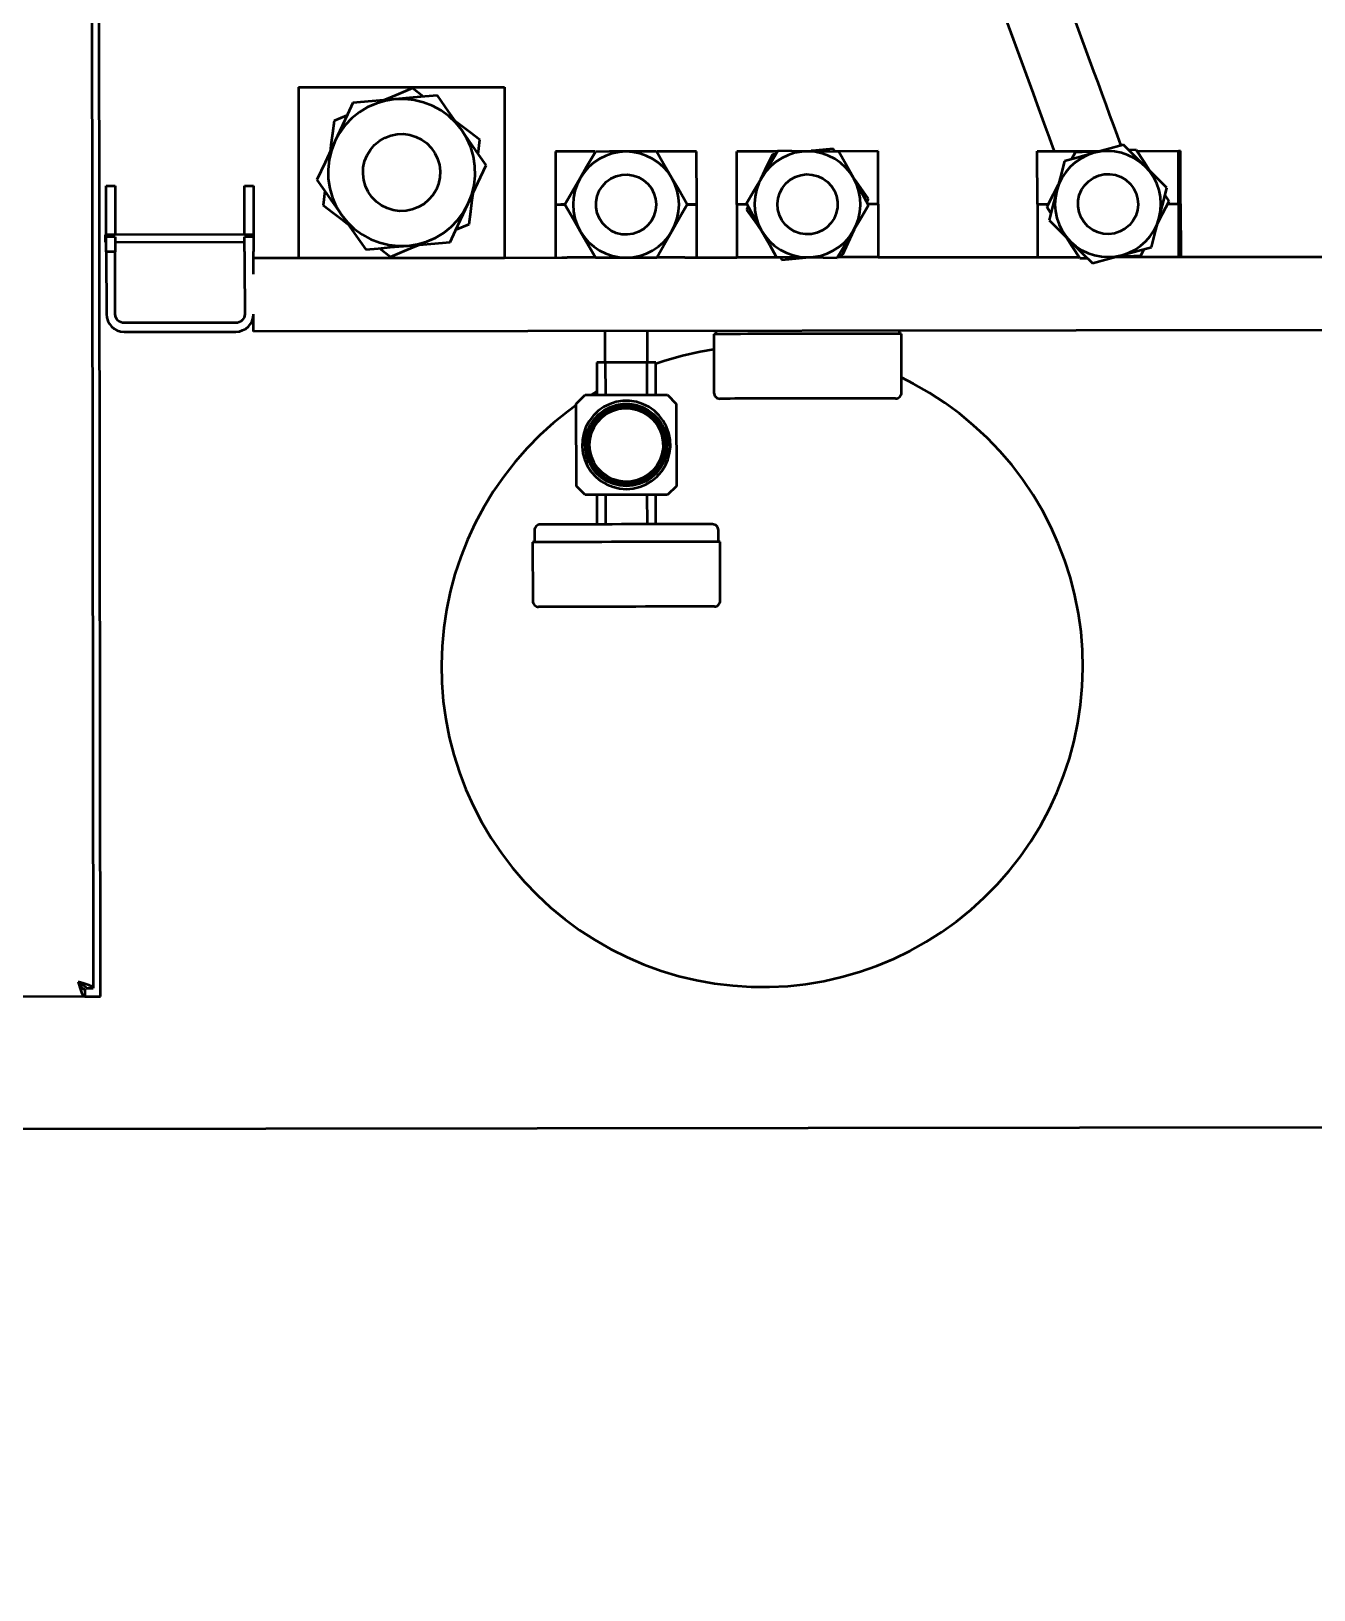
# Model space of a CAD drawing. Header units: feet. Extents: x -99009 to 3252343, y -11094690 to 9035152.
# Drawn here: x 2429753 to 2430189, y -1922307 to -1921777 of the extents above; entities that cross this region are included whole.
import ezdxf

# ---------------------------------------------------------------- set-up
doc = ezdxf.new("R2010")
doc.units = ezdxf.units.FT
doc.layers.add('1', color=1, linetype='Continuous')

# ---------------------------------------------------------------- blocks, each defined once
blk = doc.blocks.new('GG')
at = {"color": 7, "linetype": 'Continuous', "lineweight": 50}
for p, q in [((552.397, 381.917), (552.397, 349.297)), ((565.95, 378.933), (565.95, 267.433)), ((551.147, 365.017), (551.147, 368.29)), ((550.246, 365.052), (549.346, 365.052)), ((549.346, 365.017), (549.346, 365.052)), ((549.346, 364.31), (549.346, 365.017)), ((550.246, 365.017), (549.346, 365.017)), ((550.202, 364.856), (550.096, 364.788)), ((550.246, 365.017), (550.246, 365.052)), ((550.246, 364.832), (550.246, 365.017)), ((550.247, 365.052), (551.147, 365.052)), ((550.247, 365.017), (550.247, 365.052)), ((550.247, 365.017), (551.147, 365.017)), ((550.247, 364.832), (550.247, 365.017)), ((551.147, 363.942), (551.147, 365.017)), ((551.123, 364.376), (551.012, 364.434)), ((549.325, 364.297), (549.331, 364.171)), ((547.992, 363.582), (543.951, 362.111)), ((549.346, 362.617), (549.346, 363.7)), ((549.371, 363.259), (549.483, 363.201)), ((551.147, 362.617), (551.147, 363.324)), ((551.169, 363.338), (551.164, 363.464)), ((550.246, 362.617), (550.246, 362.804)), ((550.247, 362.617), (550.247, 362.803)), ((550.293, 362.779), (550.399, 362.847)), ((544.327, 361.077), (548.368, 362.548)), ((550.246, 362.617), (549.346, 362.617)), ((550.247, 362.617), (551.147, 362.617)), ((551.147, 359.912), (551.147, 362.617)), ((552.449, 360.275), (552.397, 360.275)), ((553.449, 360.306), (552.449, 360.306)), ((549.346, 359.912), (549.346, 359.18)), ((550.246, 359.912), (549.346, 359.912)), ((550.246, 359.912), (550.246, 359.742)), ((550.247, 359.912), (550.247, 359.742)), ((550.247, 359.912), (551.147, 359.912)), ((551.147, 359.912), (551.147, 359.221)), ((550.21, 359.722), (550.155, 359.747)), ((551.103, 359.249), (551.097, 359.309)), ((549.354, 359.186), (549.304, 359.151)), ((551.139, 358.239), (551.188, 358.274)), ((551.147, 358.245), (551.147, 357.512)), ((549.346, 358.203), (549.346, 357.512)), ((549.39, 358.176), (549.396, 358.116)), ((550.246, 357.683), (550.246, 357.512)), ((550.247, 357.683), (550.247, 357.512)), ((550.282, 357.703), (550.338, 357.677)), ((550.246, 357.512), (549.346, 357.512)), ((550.247, 357.512), (551.147, 357.512)), ((551.147, 356.724), (551.147, 357.512)), ((552.397, 357.15), (552.449, 357.15)), ((555.982, 357.191), (555.782, 357.191)), ((556.982, 357.223), (555.982, 357.223)), ((552.449, 357.118), (553.449, 357.118)), ((550.246, 356.829), (549.346, 356.829)), ((549.346, 356.629), (549.346, 356.157)), ((551.147, 356.829), (550.247, 356.829)), ((551.147, 356.629), (551.147, 356.157)), ((553.482, 356.329), (553.632, 356.479)), ((553.632, 356.479), (555.032, 356.479)), ((555.032, 356.479), (555.182, 356.329)), ((552.932, 356.129), (552.932, 355.979)), ((553.482, 356.129), (552.932, 356.129)), ((553.482, 354.929), (553.482, 356.329)), ((553.961, 356.172), (553.935, 356.172)), ((553.972, 356.153), (553.961, 356.172)), ((554.06, 356.244), (554.048, 356.222)), ((554.059, 356.202), (554.048, 356.222)), ((554.214, 356.276), (554.191, 356.287)), ((554.216, 356.253), (554.214, 356.276)), ((554.334, 356.302), (554.313, 356.287)), ((554.316, 356.264), (554.313, 356.287)), ((554.488, 356.268), (554.471, 356.287)), ((554.481, 356.247), (554.488, 356.268)), ((554.575, 356.216), (554.582, 356.237)), ((554.607, 356.243), (554.582, 356.237)), ((554.719, 356.133), (554.734, 356.15)), ((554.734, 356.15), (554.727, 356.174)), ((555.182, 356.329), (555.182, 354.929)), ((555.682, 356.129), (555.182, 356.129)), ((552.932, 355.991), (552.397, 355.991)), ((552.932, 355.979), (552.932, 355.279)), ((552.932, 355.979), (553.482, 355.979)), ((553.693, 355.838), (553.701, 355.814)), ((553.772, 355.974), (553.749, 355.964)), ((553.79, 355.961), (553.772, 355.974)), ((553.833, 356.08), (553.831, 356.055)), ((553.849, 356.041), (553.831, 356.055)), ((554.793, 356.066), (554.808, 356.083)), ((554.833, 356.078), (554.808, 356.083)), ((554.89, 355.932), (554.911, 355.941)), ((554.911, 355.941), (554.914, 355.967)), ((554.931, 355.841), (554.952, 355.85)), ((554.973, 355.835), (554.952, 355.85)), ((555.182, 355.979), (555.682, 355.979)), ((553.68, 355.716), (553.663, 355.698)), ((553.663, 355.56), (553.68, 355.541)), ((553.702, 355.712), (553.68, 355.716)), ((553.723, 355.809), (553.701, 355.814)), ((554.966, 355.679), (554.988, 355.679)), ((554.966, 355.579), (554.988, 355.579)), ((554.988, 355.679), (555.002, 355.701)), ((555.002, 355.557), (554.988, 355.579)), ((553.702, 355.546), (553.68, 355.541)), ((553.701, 355.444), (553.693, 355.42)), ((553.723, 355.448), (553.701, 355.444)), ((553.749, 355.294), (553.772, 355.284)), ((553.79, 355.297), (553.772, 355.284)), ((554.89, 355.326), (554.911, 355.317)), ((554.914, 355.291), (554.911, 355.317)), ((554.931, 355.417), (554.952, 355.408)), ((554.952, 355.408), (554.973, 355.422)), ((549.346, 355.101), (549.346, 354.629)), ((551.147, 355.101), (551.147, 354.629)), ((552.397, 355.266), (552.932, 355.266)), ((553.482, 355.279), (552.932, 355.279)), ((552.932, 355.279), (552.932, 355.129)), ((552.932, 355.129), (553.482, 355.129)), ((553.426, 355.129), (553.482, 355.037)), ((553.849, 355.216), (553.831, 355.203)), ((553.831, 355.203), (553.833, 355.178)), ((553.935, 355.085), (553.961, 355.086)), ((553.972, 355.105), (553.961, 355.086)), ((554.059, 355.055), (554.048, 355.036)), ((554.048, 355.036), (554.06, 355.013)), ((554.575, 355.042), (554.582, 355.021)), ((554.719, 355.125), (554.734, 355.108)), ((554.727, 355.084), (554.734, 355.108)), ((554.793, 355.192), (554.808, 355.175)), ((554.808, 355.175), (554.833, 355.18)), ((555.682, 355.279), (555.182, 355.279)), ((555.182, 355.129), (555.682, 355.129)), ((553.632, 354.779), (553.482, 354.929)), ((555.032, 354.779), (553.632, 354.779)), ((554.191, 354.971), (554.214, 354.982)), ((554.216, 355.004), (554.214, 354.982)), ((554.316, 354.994), (554.313, 354.971)), ((554.313, 354.971), (554.334, 354.956)), ((554.471, 354.97), (554.488, 354.989)), ((554.481, 355.011), (554.488, 354.989)), ((554.582, 355.021), (554.607, 355.015)), ((555.182, 354.929), (555.032, 354.779)), ((551.147, 353.565), (551.147, 354.534)), ((549.346, 354.429), (550.246, 354.429)), ((550.247, 354.429), (551.147, 354.429)), ((555.782, 354.066), (555.982, 354.066)), ((555.982, 354.035), (556.982, 354.035)), ((548.247, 353.565), (551.147, 353.565)), ((548.247, 350.065), (548.247, 353.565)), ((551.147, 350.065), (551.147, 353.565)), ((549.385, 353.117), (549.145, 353.148)), ((550.666, 352.742), (550.576, 352.96)), ((548.411, 352.191), (548.266, 352.003)), ((550.985, 351.44), (551.128, 351.627)), ((548.728, 350.889), (548.819, 350.67)), ((550.009, 350.513), (550.25, 350.482)), ((548.247, 350.065), (551.147, 350.065)), ((551.147, 349.297), (551.147, 350.065)), ((549.919, 349.147), (549.919, 349.297)), ((549.919, 349.297), (551.036, 349.297)), ((550.75, 349.282), (550.75, 346.782)), ((550.787, 349.282), (550.75, 349.282)), ((550.787, 349.282), (550.787, 349.147)), ((551.423, 349.297), (551.236, 349.297)), ((552.121, 349.297), (552.1, 349.297)), ((550.75, 349.147), (549.919, 349.147)), ((551.036, 349.147), (550.787, 349.147)), ((550.875, 346.947), (550.875, 349.147)), ((551.236, 349.147), (552.1, 349.147)), ((552.25, 348.997), (552.25, 347.097)), ((552.4, 347.097), (552.4, 348.997)), ((549.919, 346.797), (549.919, 346.947)), ((549.919, 346.947), (550.75, 346.947)), ((550.787, 346.947), (551.04, 346.947)), ((550.787, 346.947), (550.787, 346.797)), ((551.04, 346.947), (551.04, 346.797)), ((552.1, 346.947), (551.04, 346.947)), ((518.342, 346.557), (563.557, 346.557)), ((563.7, 346.682), (527.975, 346.682)), ((550.75, 346.797), (549.919, 346.797)), ((550.875, 346.782), (550.75, 346.782)), ((551.04, 346.797), (550.787, 346.797)), ((550.875, 346.782), (550.875, 346.797)), ((551.04, 346.797), (552.1, 346.797)), ((563.557, 346.432), (563.557, 346.557)), ((563.7, 346.415), (563.7, 346.682)), ((563.575, 346.415), (563.7, 346.415)), ((563.7, 346.415), (563.7, 340.2))]:
    blk.add_line(p, q, dxfattribs=at)
for points in [[(550.574, 364.662), (550.413, 364.746), (550.202, 364.856)], [(549.974, 364.82), (549.763, 364.607), (549.608, 364.451)], [(550.476, 364.688), (550.361, 364.71), (550.243, 364.717), (550.125, 364.709), (550.01, 364.686), (549.899, 364.647), (549.794, 364.595), (549.696, 364.529), (549.608, 364.451)], [(550.476, 364.688), (550.204, 364.759), (549.974, 364.82)], [(551.115, 364.054), (551.077, 364.166), (551.025, 364.271), (550.959, 364.368), (550.881, 364.457), (550.792, 364.534), (550.694, 364.599), (550.588, 364.65), (550.476, 364.688)], [(550.979, 364.555), (550.689, 364.632), (550.476, 364.688)], [(549.608, 364.451), (549.41, 364.251), (549.242, 364.082)], [(549.679, 364.522), (549.526, 364.425), (549.325, 364.297)], [(549.608, 364.451), (549.531, 364.362), (549.466, 364.264), (549.414, 364.158), (549.377, 364.046), (549.354, 363.931), (549.347, 363.813), (549.356, 363.696), (549.379, 363.58)], [(551.115, 364.054), (551.041, 364.326), (550.979, 364.555)], [(551.142, 363.957), (551.134, 364.138), (551.123, 364.376)], [(549.255, 364.042), (549.238, 364.035), (549.08, 363.978), (548.913, 363.917), (548.739, 363.853), (548.557, 363.788), (548.372, 363.72), (548.183, 363.651), (547.992, 363.582)], [(549.242, 364.082), (549.321, 363.793), (549.379, 363.58)], [(550.887, 363.184), (550.964, 363.273), (551.029, 363.371), (551.08, 363.477), (551.118, 363.588), (551.14, 363.704), (551.147, 363.822), (551.139, 363.939), (551.115, 364.054)], [(551.252, 363.553), (551.174, 363.842), (551.115, 364.054)], [(549.353, 363.677), (549.361, 363.496), (549.371, 363.259)], [(549.379, 363.58), (549.417, 363.469), (549.47, 363.364), (549.536, 363.266), (549.614, 363.178), (549.703, 363.101), (549.801, 363.036), (549.907, 362.984), (550.018, 362.947)], [(549.379, 363.58), (549.453, 363.309), (549.516, 363.079)], [(550.887, 363.184), (551.085, 363.384), (551.252, 363.553)], [(550.816, 363.113), (550.969, 363.21), (551.169, 363.338)], [(561.079, 362.496), (560.813, 362.659), (560.539, 362.806), (560.257, 362.938), (559.967, 363.052), (559.672, 363.151), (559.371, 363.232), (559.067, 363.296), (558.759, 363.342), (558.449, 363.371), (558.138, 363.382), (557.827, 363.375), (557.517, 363.351), (557.208, 363.309), (556.903, 363.249), (556.601, 363.172), (556.304, 363.078), (556.014, 362.967), (555.73, 362.84), (555.453, 362.697), (555.186, 362.538), (554.928, 362.364), (554.68, 362.176), (554.443, 361.973), (554.218, 361.758), (554.006, 361.53), (553.807, 361.291), (553.623, 361.04), (553.453, 360.78), (553.298, 360.509), (553.194, 360.306)], [(549.516, 363.079), (549.805, 363.003), (550.018, 362.947)], [(550.018, 362.947), (550.134, 362.925), (550.251, 362.917), (550.369, 362.926), (550.484, 362.949), (550.595, 362.987), (550.701, 363.04), (550.799, 363.106), (550.887, 363.184)], [(550.521, 362.815), (550.732, 363.027), (550.887, 363.184)], [(548.368, 362.548), (548.559, 362.618), (548.748, 362.686), (548.934, 362.754), (549.115, 362.82), (549.29, 362.884), (549.346, 362.904)], [(549.921, 362.972), (550.082, 362.889), (550.293, 362.779)], [(550.018, 362.947), (550.291, 362.875), (550.521, 362.815)], [(553.655, 354.779), (553.761, 354.635), (553.956, 354.393), (554.165, 354.162), (554.386, 353.943), (554.62, 353.737), (554.865, 353.546), (555.121, 353.368), (555.386, 353.206), (555.661, 353.059), (555.943, 352.927), (556.232, 352.812), (556.528, 352.714), (556.828, 352.633), (557.133, 352.569), (557.44, 352.523), (557.75, 352.494), (558.062, 352.482), (558.373, 352.489), (558.683, 352.514), (558.992, 352.556), (559.297, 352.615), (559.598, 352.693), (559.895, 352.786), (560.186, 352.898), (560.47, 353.025), (560.746, 353.168), (561.014, 353.327), (561.272, 353.501), (561.52, 353.689), (561.757, 353.891), (561.981, 354.106), (562.193, 354.334), (562.392, 354.574), (562.577, 354.824), (562.747, 355.085), (562.902, 355.355), (563.041, 355.633), (563.165, 355.919), (563.271, 356.212), (563.361, 356.51), (563.433, 356.812), (563.489, 357.119), (563.526, 357.428), (563.546, 357.738), (563.548, 358.049), (563.533, 358.361), (563.5, 358.67), (563.449, 358.977), (563.38, 359.281), (563.295, 359.58), (563.192, 359.874), (563.073, 360.162), (562.938, 360.442), (562.787, 360.714), (562.62, 360.977), (562.439, 361.23), (562.244, 361.472), (562.035, 361.703), (561.813, 361.922), (561.579, 362.127), (561.334, 362.319), (561.079, 362.496), (561.079, 362.496)], [(552.449, 360.306), (552.449, 360.305), (552.449, 360.292), (552.449, 360.261), (552.449, 360.212), (552.449, 360.146), (552.449, 360.063), (552.449, 359.966), (552.449, 359.854), (552.449, 359.729), (552.449, 359.593), (552.449, 359.447), (552.449, 359.293), (552.449, 359.132), (552.449, 358.966), (552.449, 358.797), (552.449, 358.628), (552.449, 358.459), (552.449, 358.293), (552.449, 358.132), (552.449, 357.978), (552.449, 357.831), (552.449, 357.695), (552.449, 357.57), (552.449, 357.459), (552.449, 357.361), (552.449, 357.279), (552.449, 357.213), (552.449, 357.164), (552.449, 357.133), (552.449, 357.119), (552.449, 357.118)], [(553.548, 360.206), (553.547, 360.225), (553.541, 360.244), (553.532, 360.262), (553.519, 360.277), (553.504, 360.289), (553.487, 360.298), (553.468, 360.304), (553.449, 360.306)], [(553.548, 360.206), (553.548, 360.204), (553.548, 360.186), (553.548, 360.152), (553.548, 360.1), (553.548, 360.032), (553.548, 359.949), (553.548, 359.851), (553.548, 359.74), (553.548, 359.616), (553.548, 359.482), (553.548, 359.34), (553.548, 359.189), (553.548, 359.033), (553.548, 358.874), (553.548, 358.712), (553.548, 358.551), (553.548, 358.391), (553.548, 358.235), (553.548, 358.085), (553.548, 357.942), (553.548, 357.808), (553.548, 357.685), (553.548, 357.574), (553.548, 357.476), (553.548, 357.393), (553.548, 357.325), (553.548, 357.273), (553.548, 357.238), (553.548, 357.221), (553.548, 357.219)], [(550.155, 359.747), (549.91, 359.576), (549.768, 359.476)], [(550.263, 359.751), (550.002, 359.606), (549.809, 359.499)], [(550.709, 359.484), (550.604, 359.538), (550.493, 359.578), (550.378, 359.603), (550.261, 359.612), (550.143, 359.606), (550.028, 359.585), (549.916, 359.549), (549.809, 359.499)], [(550.709, 359.484), (550.467, 359.629), (550.263, 359.751)], [(549.809, 359.499), (549.71, 359.435), (549.62, 359.359), (549.541, 359.272), (549.474, 359.175), (549.421, 359.07), (549.381, 358.96), (549.356, 358.844), (549.347, 358.727)], [(549.809, 359.499), (549.563, 359.362), (549.355, 359.247)], [(551.097, 359.309), (550.826, 359.435), (550.669, 359.509)], [(551.146, 358.698), (551.14, 358.815), (551.119, 358.931), (551.083, 359.043), (551.033, 359.149), (550.969, 359.249), (550.893, 359.338), (550.806, 359.417), (550.709, 359.484)], [(551.155, 359.217), (550.898, 359.371), (550.709, 359.484)], [(549.304, 359.151), (549.33, 358.853), (549.337, 358.778)], [(549.355, 359.247), (549.35, 358.948), (549.347, 358.727)], [(551.146, 358.698), (551.151, 358.979), (551.155, 359.217)], [(551.188, 358.274), (551.162, 358.572), (551.147, 358.741)], [(549.347, 358.727), (549.342, 358.445), (549.338, 358.208)], [(549.347, 358.727), (549.352, 358.61), (549.373, 358.494), (549.409, 358.382), (549.459, 358.275), (549.523, 358.176), (549.599, 358.087), (549.687, 358.007), (549.784, 357.94)], [(550.684, 357.926), (550.782, 357.99), (550.872, 358.066), (550.951, 358.153), (551.018, 358.25), (551.072, 358.354), (551.112, 358.465), (551.137, 358.58), (551.146, 358.698)], [(551.138, 358.178), (551.143, 358.477), (551.146, 358.698)], [(549.338, 358.208), (549.595, 358.054), (549.784, 357.94)], [(549.396, 358.116), (549.667, 357.99), (549.824, 357.916)], [(550.338, 357.677), (550.583, 357.849), (550.725, 357.949)], [(550.684, 357.926), (550.93, 358.063), (551.138, 358.178)], [(549.784, 357.94), (549.888, 357.886), (549.999, 357.847), (550.114, 357.822), (550.232, 357.812), (550.349, 357.818), (550.465, 357.839), (550.577, 357.875), (550.684, 357.926)], [(549.784, 357.94), (550.025, 357.795), (550.229, 357.673)], [(550.229, 357.673), (550.491, 357.818), (550.684, 357.926)], [(553.449, 357.118), (553.468, 357.121), (553.487, 357.126), (553.504, 357.135), (553.519, 357.148), (553.532, 357.163), (553.541, 357.18), (553.547, 357.199), (553.548, 357.219)], [(555.782, 357.191), (555.763, 357.189), (555.744, 357.184), (555.727, 357.175), (555.712, 357.162), (555.699, 357.147), (555.69, 357.129), (555.684, 357.111), (555.682, 357.091)], [(555.982, 357.223), (555.982, 357.222), (555.982, 357.208), (555.982, 357.177), (555.982, 357.128), (555.982, 357.062), (555.982, 356.98), (555.982, 356.882), (555.982, 356.771), (555.982, 356.646), (555.982, 356.51), (555.982, 356.364), (555.982, 356.209), (555.982, 356.048), (555.982, 355.882), (555.982, 355.714), (555.982, 355.544), (555.982, 355.375), (555.982, 355.21), (555.982, 355.048), (555.982, 354.894), (555.982, 354.748), (555.982, 354.612), (555.982, 354.487), (555.982, 354.375), (555.982, 354.278), (555.982, 354.196), (555.982, 354.13), (555.982, 354.081), (555.982, 354.049), (555.982, 354.036), (555.982, 354.035)], [(557.082, 357.123), (557.081, 357.142), (557.075, 357.161), (557.065, 357.178), (557.053, 357.193), (557.038, 357.206), (557.021, 357.215), (557.002, 357.221), (556.982, 357.223)], [(552.711, 357.118), (552.751, 356.888), (552.819, 356.584), (552.905, 356.285), (552.957, 356.129)], [(555.682, 357.091), (555.682, 357.086), (555.682, 357.064), (555.682, 357.025), (555.682, 356.968), (555.682, 356.896), (555.682, 356.807), (555.682, 356.705), (555.682, 356.589), (555.682, 356.462), (555.682, 356.325), (555.682, 356.179), (555.682, 356.027), (555.682, 355.87), (555.682, 355.71), (555.682, 355.548), (555.682, 355.388), (555.682, 355.231), (555.682, 355.078), (555.682, 354.933), (555.682, 354.795), (555.682, 354.668), (555.682, 354.553), (555.682, 354.45), (555.682, 354.362), (555.682, 354.29), (555.682, 354.233), (555.682, 354.194), (555.682, 354.171), (555.682, 354.166)], [(557.082, 357.123), (557.082, 357.12), (557.082, 357.103), (557.082, 357.068), (557.082, 357.017), (557.082, 356.948), (557.082, 356.865), (557.082, 356.767), (557.082, 356.656), (557.082, 356.533), (557.082, 356.399), (557.082, 356.256), (557.082, 356.106), (557.082, 355.95), (557.082, 355.79), (557.082, 355.629), (557.082, 355.467), (557.082, 355.308), (557.082, 355.152), (557.082, 355.001), (557.082, 354.859), (557.082, 354.725), (557.082, 354.601), (557.082, 354.49), (557.082, 354.393), (557.082, 354.309), (557.082, 354.241), (557.082, 354.189), (557.082, 354.155), (557.082, 354.137), (557.082, 354.135)], [(549.346, 356.829), (549.346, 356.825), (549.346, 356.814), (549.346, 356.795), (549.346, 356.77), (549.346, 356.74), (549.346, 356.705), (549.346, 356.668), (549.346, 356.629)], [(550.247, 356.668), (549.988, 356.518), (549.797, 356.408)], [(550.246, 356.668), (550.246, 356.705), (550.246, 356.74), (550.246, 356.77), (550.246, 356.795), (550.246, 356.814), (550.246, 356.825), (550.246, 356.829)], [(550.247, 356.829), (550.247, 356.825), (550.247, 356.814), (550.247, 356.795), (550.247, 356.77), (550.247, 356.74), (550.247, 356.705), (550.247, 356.669)], [(550.697, 356.408), (550.453, 356.549), (550.247, 356.668)], [(551.147, 356.629), (551.147, 356.641), (551.147, 356.654), (551.147, 356.666), (551.147, 356.678), (551.147, 356.69), (551.147, 356.702), (551.147, 356.713), (551.147, 356.724)], [(549.797, 356.408), (549.699, 356.343), (549.611, 356.265), (549.533, 356.177), (549.468, 356.079), (549.416, 355.973), (549.378, 355.862), (549.355, 355.746), (549.347, 355.629)], [(549.797, 356.408), (549.553, 356.267), (549.347, 356.148)], [(550.697, 356.408), (550.592, 356.46), (550.48, 356.498), (550.365, 356.521), (550.247, 356.529), (550.13, 356.521), (550.014, 356.498), (549.903, 356.46), (549.797, 356.408)], [(551.147, 355.629), (551.14, 355.746), (551.117, 355.862), (551.079, 355.973), (551.027, 356.079), (550.961, 356.177), (550.884, 356.265), (550.795, 356.343), (550.697, 356.408)], [(551.147, 356.148), (550.888, 356.298), (550.697, 356.408)], [(549.347, 356.148), (549.347, 355.849), (549.347, 355.629)], [(551.147, 355.629), (551.147, 355.911), (551.147, 356.148)], [(553.947, 356.153), (553.934, 356.144), (553.921, 356.134), (553.909, 356.123), (553.897, 356.113), (553.885, 356.102), (553.873, 356.091), (553.862, 356.079), (553.851, 356.067)], [(553.935, 356.172), (553.95, 356.183), (553.965, 356.193), (553.98, 356.202), (553.996, 356.212), (554.011, 356.22), (554.027, 356.229), (554.043, 356.237), (554.06, 356.244)], [(553.947, 356.153), (553.941, 356.164), (553.935, 356.172)], [(553.972, 356.153), (553.969, 356.153), (553.966, 356.153), (553.963, 356.153), (553.959, 356.153), (553.956, 356.153), (553.953, 356.153), (553.95, 356.153), (553.947, 356.153)], [(554.048, 356.222), (554.036, 356.216), (554.025, 356.211), (554.014, 356.205), (554.003, 356.199), (553.993, 356.192), (553.982, 356.186), (553.971, 356.179), (553.961, 356.172)], [(554.059, 356.202), (554.048, 356.197), (554.036, 356.191), (554.025, 356.185), (554.015, 356.179), (554.004, 356.173), (553.993, 356.166), (553.983, 356.159), (553.972, 356.153)], [(554.071, 356.225), (554.069, 356.222), (554.068, 356.219), (554.066, 356.216), (554.065, 356.214), (554.063, 356.211), (554.062, 356.208), (554.06, 356.205), (554.059, 356.202)], [(554.06, 356.244), (554.066, 356.233), (554.071, 356.225)], [(554.194, 356.265), (554.178, 356.261), (554.162, 356.257), (554.146, 356.253), (554.131, 356.248), (554.116, 356.243), (554.101, 356.237), (554.085, 356.231), (554.071, 356.225)], [(554.191, 356.287), (554.209, 356.291), (554.226, 356.293), (554.244, 356.296), (554.262, 356.298), (554.28, 356.3), (554.298, 356.301), (554.316, 356.301), (554.334, 356.302)], [(554.194, 356.265), (554.192, 356.277), (554.191, 356.287)], [(554.216, 356.253), (554.213, 356.255), (554.211, 356.256), (554.208, 356.258), (554.205, 356.259), (554.202, 356.261), (554.199, 356.262), (554.196, 356.263), (554.194, 356.265)], [(554.313, 356.287), (554.301, 356.286), (554.288, 356.285), (554.276, 356.285), (554.264, 356.283), (554.251, 356.282), (554.239, 356.28), (554.226, 356.278), (554.214, 356.276)], [(554.316, 356.264), (554.303, 356.264), (554.291, 356.263), (554.278, 356.262), (554.266, 356.261), (554.253, 356.259), (554.241, 356.258), (554.229, 356.256), (554.216, 356.253)], [(554.336, 356.28), (554.333, 356.278), (554.331, 356.276), (554.328, 356.274), (554.326, 356.272), (554.323, 356.27), (554.321, 356.268), (554.318, 356.266), (554.316, 356.264)], [(554.334, 356.302), (554.335, 356.289), (554.336, 356.28)], [(554.464, 356.266), (554.448, 356.269), (554.433, 356.272), (554.416, 356.274), (554.4, 356.276), (554.384, 356.278), (554.368, 356.279), (554.352, 356.28), (554.336, 356.28)], [(554.464, 356.266), (554.468, 356.278), (554.471, 356.287)], [(554.481, 356.247), (554.478, 356.249), (554.476, 356.252), (554.474, 356.254), (554.472, 356.257), (554.47, 356.259), (554.468, 356.262), (554.466, 356.264), (554.464, 356.266)], [(554.471, 356.287), (554.488, 356.283), (554.506, 356.279), (554.523, 356.274), (554.54, 356.269), (554.557, 356.263), (554.574, 356.257), (554.591, 356.25), (554.607, 356.243)], [(554.575, 356.216), (554.564, 356.22), (554.552, 356.225), (554.541, 356.229), (554.529, 356.233), (554.517, 356.237), (554.505, 356.24), (554.493, 356.244), (554.481, 356.247)], [(554.582, 356.237), (554.571, 356.242), (554.559, 356.246), (554.548, 356.251), (554.536, 356.255), (554.524, 356.258), (554.512, 356.262), (554.5, 356.265), (554.488, 356.268)], [(554.6, 356.222), (554.597, 356.221), (554.594, 356.221), (554.591, 356.22), (554.588, 356.219), (554.585, 356.218), (554.582, 356.218), (554.579, 356.216), (554.575, 356.216)], [(554.607, 356.243), (554.603, 356.231), (554.6, 356.222)], [(554.712, 356.158), (554.699, 356.167), (554.685, 356.176), (554.672, 356.184), (554.658, 356.192), (554.644, 356.201), (554.629, 356.208), (554.615, 356.215), (554.6, 356.222)], [(554.712, 356.158), (554.72, 356.167), (554.727, 356.174)], [(554.719, 356.133), (554.718, 356.136), (554.717, 356.139), (554.717, 356.142), (554.715, 356.145), (554.715, 356.148), (554.714, 356.152), (554.713, 356.154), (554.712, 356.158)], [(554.793, 356.066), (554.785, 356.075), (554.776, 356.084), (554.767, 356.093), (554.757, 356.101), (554.748, 356.109), (554.738, 356.117), (554.729, 356.125), (554.719, 356.133)], [(554.727, 356.174), (554.741, 356.164), (554.755, 356.152), (554.769, 356.141), (554.783, 356.129), (554.796, 356.117), (554.809, 356.104), (554.821, 356.091), (554.833, 356.078)], [(554.808, 356.083), (554.8, 356.092), (554.791, 356.101), (554.782, 356.109), (554.773, 356.118), (554.763, 356.126), (554.754, 356.134), (554.744, 356.142), (554.734, 356.15)], [(553.663, 355.698), (553.665, 355.716), (553.667, 355.733), (553.671, 355.751), (553.674, 355.769), (553.678, 355.786), (553.683, 355.804), (553.687, 355.821), (553.693, 355.838)], [(553.693, 355.838), (553.705, 355.835), (553.714, 355.833)], [(553.767, 355.951), (553.759, 355.937), (553.751, 355.923), (553.744, 355.908), (553.738, 355.894), (553.731, 355.879), (553.725, 355.864), (553.72, 355.848), (553.714, 355.833)], [(553.714, 355.833), (553.715, 355.831), (553.716, 355.827), (553.717, 355.825), (553.719, 355.821), (553.72, 355.819), (553.721, 355.815), (553.722, 355.813), (553.723, 355.809)], [(553.749, 355.964), (553.758, 355.98), (553.768, 355.995), (553.777, 356.01), (553.788, 356.025), (553.799, 356.039), (553.81, 356.053), (553.821, 356.067), (553.833, 356.08)], [(553.767, 355.951), (553.757, 355.959), (553.749, 355.964)], [(553.79, 355.961), (553.787, 355.96), (553.785, 355.958), (553.782, 355.957), (553.779, 355.956), (553.776, 355.955), (553.773, 355.954), (553.77, 355.953), (553.767, 355.951)], [(553.831, 356.055), (553.823, 356.045), (553.815, 356.035), (553.807, 356.026), (553.8, 356.016), (553.793, 356.005), (553.786, 355.995), (553.779, 355.985), (553.772, 355.974)], [(553.849, 356.041), (553.841, 356.032), (553.834, 356.022), (553.826, 356.013), (553.818, 356.002), (553.811, 355.992), (553.804, 355.982), (553.797, 355.971), (553.79, 355.961)], [(553.833, 356.08), (553.843, 356.073), (553.851, 356.067)], [(553.851, 356.067), (553.85, 356.064), (553.85, 356.061), (553.85, 356.058), (553.85, 356.054), (553.85, 356.051), (553.85, 356.048), (553.849, 356.045), (553.849, 356.041)], [(554.818, 356.062), (554.815, 356.062), (554.812, 356.063), (554.809, 356.063), (554.806, 356.064), (554.803, 356.064), (554.799, 356.065), (554.797, 356.065), (554.793, 356.066)], [(554.833, 356.078), (554.825, 356.069), (554.818, 356.062)], [(554.894, 355.958), (554.886, 355.971), (554.877, 355.985), (554.868, 355.998), (554.859, 356.011), (554.849, 356.025), (554.839, 356.037), (554.829, 356.05), (554.818, 356.062)], [(554.89, 355.932), (554.891, 355.935), (554.892, 355.938), (554.892, 355.942), (554.893, 355.945), (554.893, 355.948), (554.893, 355.951), (554.894, 355.954), (554.894, 355.958)], [(554.931, 355.841), (554.927, 355.852), (554.923, 355.864), (554.918, 355.876), (554.913, 355.887), (554.907, 355.899), (554.902, 355.91), (554.896, 355.921), (554.89, 355.932)], [(554.894, 355.958), (554.906, 355.962), (554.914, 355.967)], [(554.952, 355.85), (554.948, 355.862), (554.943, 355.874), (554.938, 355.885), (554.933, 355.896), (554.928, 355.908), (554.923, 355.919), (554.917, 355.93), (554.911, 355.941)], [(554.914, 355.967), (554.923, 355.951), (554.932, 355.935), (554.939, 355.919), (554.947, 355.902), (554.954, 355.886), (554.961, 355.869), (554.967, 355.852), (554.973, 355.835)], [(554.953, 355.827), (554.95, 355.828), (554.947, 355.83), (554.944, 355.832), (554.942, 355.834), (554.939, 355.835), (554.937, 355.837), (554.934, 355.839), (554.931, 355.841)], [(554.973, 355.835), (554.961, 355.831), (554.953, 355.827)], [(554.979, 355.7), (554.977, 355.717), (554.975, 355.732), (554.972, 355.748), (554.969, 355.764), (554.966, 355.78), (554.962, 355.796), (554.957, 355.811), (554.953, 355.827)], [(549.347, 355.629), (549.355, 355.511), (549.378, 355.396), (549.416, 355.284), (549.468, 355.179), (549.533, 355.081), (549.611, 354.992), (549.699, 354.915), (549.797, 354.849)], [(549.347, 355.629), (549.347, 355.347), (549.347, 355.109)], [(550.697, 354.849), (550.795, 354.915), (550.884, 354.992), (550.961, 355.081), (551.027, 355.179), (551.079, 355.284), (551.117, 355.396), (551.14, 355.511), (551.147, 355.629)], [(551.147, 355.109), (551.147, 355.408), (551.147, 355.629)], [(553.684, 355.693), (553.672, 355.696), (553.663, 355.698)], [(553.663, 355.56), (553.675, 355.562), (553.684, 355.564)], [(553.693, 355.42), (553.687, 355.437), (553.683, 355.454), (553.678, 355.471), (553.674, 355.489), (553.671, 355.507), (553.667, 355.524), (553.665, 355.542), (553.663, 355.56)], [(553.701, 355.814), (553.697, 355.802), (553.695, 355.79), (553.691, 355.778), (553.689, 355.766), (553.686, 355.753), (553.684, 355.741), (553.682, 355.729), (553.68, 355.716)], [(553.684, 355.693), (553.683, 355.677), (553.682, 355.661), (553.681, 355.645), (553.681, 355.629), (553.681, 355.612), (553.682, 355.597), (553.683, 355.58), (553.684, 355.564)], [(553.702, 355.712), (553.7, 355.71), (553.698, 355.707), (553.696, 355.705), (553.693, 355.702), (553.691, 355.7), (553.689, 355.698), (553.687, 355.696), (553.684, 355.693)], [(553.684, 355.564), (553.687, 355.562), (553.689, 355.56), (553.691, 355.557), (553.693, 355.555), (553.696, 355.553), (553.698, 355.551), (553.7, 355.548), (553.702, 355.546)], [(553.723, 355.809), (553.72, 355.797), (553.716, 355.785), (553.714, 355.773), (553.711, 355.761), (553.708, 355.749), (553.706, 355.736), (553.704, 355.724), (553.702, 355.712)], [(554.966, 355.679), (554.967, 355.682), (554.969, 355.684), (554.971, 355.687), (554.973, 355.69), (554.974, 355.692), (554.976, 355.695), (554.978, 355.698), (554.979, 355.7)], [(554.966, 355.579), (554.967, 355.591), (554.967, 355.604), (554.968, 355.616), (554.968, 355.629), (554.968, 355.641), (554.967, 355.654), (554.967, 355.666), (554.966, 355.679)], [(554.979, 355.557), (554.978, 355.56), (554.976, 355.563), (554.974, 355.565), (554.973, 355.568), (554.971, 355.571), (554.969, 355.573), (554.967, 355.576), (554.966, 355.579)], [(554.979, 355.7), (554.992, 355.7), (555.002, 355.701)], [(554.988, 355.579), (554.989, 355.591), (554.99, 355.604), (554.99, 355.616), (554.99, 355.629), (554.99, 355.641), (554.99, 355.654), (554.989, 355.666), (554.988, 355.679)], [(555.002, 355.701), (555.003, 355.683), (555.004, 355.665), (555.005, 355.647), (555.005, 355.629), (555.005, 355.611), (555.004, 355.593), (555.003, 355.575), (555.002, 355.557)], [(553.68, 355.541), (553.682, 355.529), (553.684, 355.517), (553.686, 355.504), (553.689, 355.492), (553.691, 355.48), (553.695, 355.468), (553.697, 355.456), (553.701, 355.444)], [(553.714, 355.424), (553.702, 355.422), (553.693, 355.42)], [(553.702, 355.546), (553.704, 355.534), (553.706, 355.521), (553.708, 355.509), (553.711, 355.497), (553.714, 355.484), (553.716, 355.472), (553.72, 355.46), (553.723, 355.448)], [(553.723, 355.448), (553.722, 355.445), (553.721, 355.442), (553.72, 355.439), (553.719, 355.436), (553.717, 355.433), (553.716, 355.43), (553.715, 355.427), (553.714, 355.424)], [(553.714, 355.424), (553.72, 355.409), (553.725, 355.394), (553.731, 355.379), (553.738, 355.364), (553.744, 355.349), (553.751, 355.335), (553.759, 355.32), (553.767, 355.306)], [(553.749, 355.294), (553.759, 355.301), (553.767, 355.306)], [(553.833, 355.178), (553.821, 355.191), (553.81, 355.205), (553.799, 355.219), (553.788, 355.233), (553.777, 355.248), (553.768, 355.263), (553.758, 355.278), (553.749, 355.294)], [(553.767, 355.306), (553.77, 355.305), (553.773, 355.304), (553.776, 355.303), (553.779, 355.302), (553.782, 355.301), (553.785, 355.299), (553.787, 355.298), (553.79, 355.297)], [(553.79, 355.297), (553.797, 355.287), (553.804, 355.276), (553.811, 355.266), (553.818, 355.255), (553.826, 355.245), (553.834, 355.235), (553.841, 355.225), (553.849, 355.216)], [(554.818, 355.196), (554.829, 355.208), (554.839, 355.221), (554.849, 355.233), (554.859, 355.246), (554.868, 355.259), (554.877, 355.273), (554.886, 355.287), (554.894, 355.3)], [(554.89, 355.326), (554.896, 355.337), (554.902, 355.348), (554.907, 355.359), (554.913, 355.37), (554.918, 355.382), (554.923, 355.393), (554.927, 355.405), (554.931, 355.417)], [(554.894, 355.3), (554.894, 355.303), (554.893, 355.307), (554.893, 355.31), (554.893, 355.313), (554.892, 355.316), (554.892, 355.319), (554.891, 355.323), (554.89, 355.326)], [(554.914, 355.291), (554.903, 355.296), (554.894, 355.3)], [(554.911, 355.317), (554.917, 355.327), (554.923, 355.338), (554.928, 355.35), (554.933, 355.361), (554.938, 355.373), (554.943, 355.384), (554.948, 355.396), (554.952, 355.408)], [(554.973, 355.422), (554.967, 355.405), (554.961, 355.388), (554.954, 355.372), (554.947, 355.355), (554.939, 355.339), (554.932, 355.323), (554.923, 355.307), (554.914, 355.291)], [(554.931, 355.417), (554.934, 355.419), (554.937, 355.42), (554.939, 355.422), (554.942, 355.424), (554.944, 355.426), (554.947, 355.428), (554.95, 355.429), (554.953, 355.431)], [(554.953, 355.431), (554.957, 355.446), (554.962, 355.462), (554.966, 355.478), (554.969, 355.494), (554.972, 355.509), (554.975, 355.525), (554.977, 355.541), (554.979, 355.557)], [(554.953, 355.431), (554.964, 355.426), (554.973, 355.422)], [(555.002, 355.557), (554.989, 355.557), (554.979, 355.557)], [(549.347, 355.109), (549.606, 354.959), (549.797, 354.849)], [(550.697, 354.849), (550.941, 354.99), (551.147, 355.109)], [(553.772, 355.284), (553.779, 355.273), (553.786, 355.263), (553.793, 355.252), (553.8, 355.242), (553.807, 355.232), (553.815, 355.222), (553.823, 355.212), (553.831, 355.203)], [(553.851, 355.191), (553.841, 355.184), (553.833, 355.178)], [(553.849, 355.216), (553.849, 355.213), (553.85, 355.21), (553.85, 355.206), (553.85, 355.203), (553.85, 355.2), (553.85, 355.197), (553.85, 355.194), (553.851, 355.191)], [(553.851, 355.191), (553.862, 355.179), (553.873, 355.167), (553.885, 355.156), (553.897, 355.145), (553.909, 355.134), (553.921, 355.124), (553.934, 355.114), (553.947, 355.104)], [(553.935, 355.085), (553.942, 355.096), (553.947, 355.104)], [(554.06, 355.013), (554.043, 355.021), (554.027, 355.029), (554.011, 355.037), (553.996, 355.046), (553.98, 355.055), (553.965, 355.065), (553.95, 355.075), (553.935, 355.085)], [(553.947, 355.104), (553.95, 355.104), (553.953, 355.104), (553.956, 355.104), (553.959, 355.105), (553.963, 355.105), (553.966, 355.105), (553.969, 355.105), (553.972, 355.105)], [(553.961, 355.086), (553.971, 355.079), (553.982, 355.072), (553.993, 355.065), (554.003, 355.059), (554.014, 355.053), (554.025, 355.047), (554.036, 355.041), (554.048, 355.036)], [(553.972, 355.105), (553.983, 355.098), (553.993, 355.091), (554.004, 355.085), (554.015, 355.079), (554.025, 355.072), (554.036, 355.066), (554.048, 355.061), (554.059, 355.055)], [(554.059, 355.055), (554.06, 355.052), (554.062, 355.049), (554.063, 355.047), (554.065, 355.044), (554.066, 355.041), (554.068, 355.038), (554.069, 355.035), (554.071, 355.033)], [(554.071, 355.033), (554.065, 355.022), (554.06, 355.013)], [(554.071, 355.033), (554.085, 355.027), (554.101, 355.021), (554.116, 355.015), (554.131, 355.01), (554.146, 355.005), (554.162, 355), (554.178, 354.997), (554.194, 354.993)], [(554.481, 355.011), (554.493, 355.014), (554.505, 355.017), (554.517, 355.021), (554.529, 355.024), (554.541, 355.029), (554.552, 355.033), (554.564, 355.037), (554.575, 355.042)], [(554.575, 355.042), (554.579, 355.041), (554.582, 355.04), (554.585, 355.04), (554.588, 355.039), (554.591, 355.038), (554.594, 355.037), (554.597, 355.036), (554.6, 355.036)], [(554.6, 355.036), (554.615, 355.042), (554.629, 355.049), (554.644, 355.057), (554.658, 355.065), (554.672, 355.073), (554.685, 355.082), (554.699, 355.091), (554.712, 355.1)], [(554.6, 355.036), (554.604, 355.024), (554.607, 355.015)], [(554.712, 355.1), (554.713, 355.103), (554.714, 355.106), (554.715, 355.109), (554.715, 355.112), (554.717, 355.115), (554.717, 355.119), (554.718, 355.121), (554.719, 355.125)], [(554.727, 355.084), (554.719, 355.093), (554.712, 355.1)], [(554.719, 355.125), (554.729, 355.132), (554.738, 355.14), (554.748, 355.148), (554.757, 355.157), (554.767, 355.165), (554.776, 355.174), (554.785, 355.182), (554.793, 355.192)], [(554.833, 355.18), (554.821, 355.166), (554.809, 355.154), (554.796, 355.141), (554.783, 355.129), (554.769, 355.117), (554.755, 355.106), (554.741, 355.094), (554.727, 355.084)], [(554.734, 355.108), (554.744, 355.115), (554.754, 355.124), (554.763, 355.132), (554.773, 355.14), (554.782, 355.148), (554.791, 355.157), (554.8, 355.166), (554.808, 355.175)], [(554.793, 355.192), (554.797, 355.192), (554.799, 355.193), (554.803, 355.193), (554.806, 355.194), (554.809, 355.194), (554.812, 355.195), (554.815, 355.195), (554.818, 355.196)], [(554.818, 355.196), (554.827, 355.187), (554.833, 355.18)], [(549.797, 354.849), (550.041, 354.709), (550.247, 354.59)], [(549.797, 354.849), (549.903, 354.797), (550.014, 354.759), (550.13, 354.737), (550.247, 354.729), (550.365, 354.737), (550.48, 354.759), (550.592, 354.797), (550.697, 354.849)], [(550.247, 354.59), (550.506, 354.739), (550.697, 354.849)], [(554.191, 354.971), (554.192, 354.983), (554.194, 354.993)], [(554.334, 354.956), (554.316, 354.956), (554.298, 354.957), (554.28, 354.958), (554.262, 354.959), (554.244, 354.962), (554.226, 354.964), (554.209, 354.967), (554.191, 354.971)], [(554.194, 354.993), (554.196, 354.994), (554.199, 354.995), (554.202, 354.997), (554.205, 354.998), (554.208, 355), (554.211, 355.001), (554.213, 355.003), (554.216, 355.004)], [(554.214, 354.982), (554.226, 354.98), (554.239, 354.977), (554.251, 354.976), (554.264, 354.974), (554.276, 354.973), (554.288, 354.972), (554.301, 354.971), (554.313, 354.971)], [(554.216, 355.004), (554.229, 355.002), (554.241, 355), (554.253, 354.998), (554.266, 354.997), (554.278, 354.996), (554.291, 354.995), (554.303, 354.994), (554.316, 354.994)], [(554.316, 354.994), (554.318, 354.992), (554.321, 354.99), (554.323, 354.988), (554.326, 354.986), (554.328, 354.984), (554.331, 354.982), (554.333, 354.98), (554.336, 354.978)], [(554.336, 354.978), (554.334, 354.965), (554.334, 354.956)], [(554.336, 354.978), (554.352, 354.978), (554.368, 354.979), (554.384, 354.98), (554.4, 354.981), (554.416, 354.983), (554.433, 354.986), (554.448, 354.988), (554.464, 354.991)], [(554.464, 354.991), (554.466, 354.994), (554.468, 354.996), (554.47, 354.999), (554.472, 355.001), (554.474, 355.004), (554.476, 355.006), (554.478, 355.009), (554.481, 355.011)], [(554.471, 354.97), (554.467, 354.982), (554.464, 354.991)], [(554.607, 355.015), (554.591, 355.007), (554.574, 355.001), (554.557, 354.994), (554.54, 354.989), (554.523, 354.983), (554.506, 354.979), (554.488, 354.974), (554.471, 354.97)], [(554.488, 354.989), (554.5, 354.993), (554.512, 354.996), (554.524, 354.999), (554.536, 355.003), (554.548, 355.007), (554.559, 355.011), (554.571, 355.016), (554.582, 355.021)], [(549.346, 354.629), (549.346, 354.59), (549.346, 354.552), (549.346, 354.518), (549.346, 354.487), (549.346, 354.462), (549.346, 354.444), (549.346, 354.433), (549.346, 354.429)], [(550.246, 354.429), (550.246, 354.433), (550.246, 354.444), (550.246, 354.462), (550.246, 354.487), (550.246, 354.518), (550.246, 354.552), (550.246, 354.589)], [(550.247, 354.589), (550.247, 354.552), (550.247, 354.518), (550.247, 354.487), (550.247, 354.462), (550.247, 354.444), (550.247, 354.433), (550.247, 354.429)], [(551.147, 354.534), (551.147, 354.545), (551.147, 354.556), (551.147, 354.568), (551.147, 354.58), (551.147, 354.592), (551.147, 354.604), (551.147, 354.617), (551.147, 354.629)], [(555.682, 354.166), (555.684, 354.147), (555.69, 354.128), (555.699, 354.111), (555.712, 354.096), (555.727, 354.083), (555.744, 354.074), (555.763, 354.068), (555.782, 354.066)], [(556.982, 354.035), (557.002, 354.037), (557.021, 354.043), (557.038, 354.052), (557.053, 354.065), (557.065, 354.08), (557.075, 354.097), (557.081, 354.116), (557.082, 354.135)], [(549.572, 353.253), (549.397, 353.13), (549.232, 353.015), (548.981, 352.839)], [(550.226, 352.948), (549.872, 353.113), (549.572, 353.253)], [(549.145, 353.148), (549.014, 352.978), (548.892, 352.819), (548.823, 352.729)], [(550.226, 352.948), (550.074, 353.007), (549.915, 353.046), (549.753, 353.064), (549.589, 353.06), (549.427, 353.036), (549.27, 352.99), (549.121, 352.924), (548.981, 352.839)], [(550.576, 352.96), (550.363, 352.989), (550.164, 353.015), (550.051, 353.029)], [(550.943, 351.923), (550.918, 352.085), (550.872, 352.242), (550.806, 352.392), (550.722, 352.532), (550.619, 352.659), (550.501, 352.772), (550.37, 352.869), (550.226, 352.948)], [(550.88, 352.642), (550.686, 352.733), (550.504, 352.818), (550.226, 352.948)], [(548.981, 352.839), (548.66, 352.615), (548.389, 352.426)], [(548.981, 352.839), (548.853, 352.737), (548.74, 352.619), (548.643, 352.487), (548.565, 352.344), (548.506, 352.192), (548.466, 352.033), (548.448, 351.87), (548.452, 351.707)], [(548.389, 352.426), (548.408, 352.212), (548.425, 352.012), (548.452, 351.707)], [(550.943, 351.923), (550.909, 352.313), (550.88, 352.642)], [(551.128, 351.627), (551.046, 351.825), (550.969, 352.011), (550.926, 352.115)], [(548.266, 352.003), (548.348, 351.805), (548.425, 351.619), (548.469, 351.515)], [(550.414, 350.791), (550.541, 350.893), (550.654, 351.011), (550.751, 351.143), (550.83, 351.286), (550.889, 351.438), (550.928, 351.598), (550.946, 351.76), (550.943, 351.923)], [(551.005, 351.205), (550.987, 351.418), (550.969, 351.618), (550.943, 351.923)], [(548.452, 351.707), (548.477, 351.545), (548.522, 351.388), (548.588, 351.238), (548.673, 351.099), (548.775, 350.971), (548.893, 350.858), (549.025, 350.761), (549.168, 350.682)], [(548.452, 351.707), (548.486, 351.317), (548.514, 350.988)], [(550.414, 350.791), (550.734, 351.015), (551.005, 351.205)], [(548.514, 350.988), (548.709, 350.897), (548.891, 350.812), (549.168, 350.682)], [(549.168, 350.682), (549.321, 350.623), (549.48, 350.584), (549.642, 350.566), (549.806, 350.57), (549.967, 350.595), (550.124, 350.64), (550.274, 350.706), (550.414, 350.791)], [(549.822, 350.377), (549.998, 350.5), (550.163, 350.615), (550.414, 350.791)], [(550.25, 350.482), (550.381, 350.652), (550.503, 350.812), (550.572, 350.901)], [(548.819, 350.67), (549.032, 350.642), (549.231, 350.616), (549.343, 350.601)], [(549.168, 350.682), (549.523, 350.517), (549.822, 350.377)], [(551.236, 349.297), (551.198, 349.297), (551.161, 349.297), (551.126, 349.297), (551.096, 349.297), (551.071, 349.297), (551.052, 349.297), (551.041, 349.297), (551.036, 349.297)], [(552.4, 348.997), (552.394, 349.056), (552.377, 349.112), (552.349, 349.164), (552.312, 349.21), (552.266, 349.247), (552.215, 349.274), (552.158, 349.291), (552.1, 349.297)], [(552.397, 349.297), (552.392, 349.297), (552.376, 349.297), (552.351, 349.297), (552.316, 349.297), (552.275, 349.297), (552.227, 349.297), (552.175, 349.297), (552.121, 349.297)], [(551.036, 349.147), (551.041, 349.147), (551.052, 349.147), (551.071, 349.147), (551.096, 349.147), (551.126, 349.147), (551.161, 349.147), (551.198, 349.147), (551.236, 349.147)], [(552.1, 349.147), (552.129, 349.144), (552.157, 349.136), (552.183, 349.122), (552.206, 349.103), (552.225, 349.081), (552.238, 349.055), (552.247, 349.026), (552.25, 348.997)], [(552.25, 347.097), (552.247, 347.068), (552.238, 347.04), (552.225, 347.014), (552.206, 346.991), (552.183, 346.973), (552.157, 346.959), (552.129, 346.95), (552.1, 346.947)], [(552.1, 346.797), (552.158, 346.803), (552.215, 346.82), (552.266, 346.848), (552.312, 346.885), (552.349, 346.931), (552.377, 346.982), (552.394, 347.039), (552.4, 347.097)], [(563.557, 346.557), (563.53, 346.538), (563.504, 346.484), (563.477, 346.403), (563.45, 346.307)], [(563.45, 346.307), (563.477, 346.355), (563.504, 346.396), (563.53, 346.423), (563.557, 346.432)], [(563.45, 346.307), (563.546, 346.334), (563.627, 346.361), (563.681, 346.388), (563.7, 346.415)], [(563.45, 346.307), (563.498, 346.334), (563.538, 346.361), (563.565, 346.388), (563.575, 346.415)]]:
    blk.add_lwpolyline(points, dxfattribs=at)
for points in [[(550.382, 363.325), (550.286, 363.308), (550.189, 363.31), (550.094, 363.33), (550.004, 363.368), (549.924, 363.422), (549.855, 363.49), (549.8, 363.57), (549.761, 363.66), (549.74, 363.754), (549.737, 363.851), (549.753, 363.947), (549.787, 364.039), (549.837, 364.121), (549.902, 364.194), (549.979, 364.252), (550.067, 364.295), (550.16, 364.321), (550.257, 364.328), (550.354, 364.317), (550.446, 364.288), (550.532, 364.242), (550.607, 364.18), (550.669, 364.106), (550.716, 364.021), (550.746, 363.928), (550.758, 363.832), (550.751, 363.735), (550.727, 363.641), (550.685, 363.554), (550.627, 363.476), (550.556, 363.41), (550.473, 363.359)], [(550.238, 358.202), (550.141, 358.212), (550.049, 358.241), (549.963, 358.287), (549.888, 358.348), (549.825, 358.423), (549.778, 358.508), (549.748, 358.6), (549.736, 358.696), (549.742, 358.793), (549.766, 358.887), (549.808, 358.975), (549.866, 359.053), (549.937, 359.119), (550.02, 359.17), (550.11, 359.205), (550.206, 359.222), (550.303, 359.22), (550.398, 359.2), (550.488, 359.162), (550.569, 359.109), (550.638, 359.04), (550.693, 358.96), (550.732, 358.871), (550.753, 358.777), (550.756, 358.68), (550.741, 358.584), (550.708, 358.493), (550.657, 358.409), (550.593, 358.337), (550.515, 358.278), (550.428, 358.235), (550.335, 358.209)], [(555.082, 355.629), (555.074, 355.743), (555.047, 355.855), (555.004, 355.962), (554.946, 356.06), (554.873, 356.149), (554.787, 356.225), (554.69, 356.288), (554.586, 356.335), (554.475, 356.365), (554.361, 356.378), (554.246, 356.374), (554.133, 356.352), (554.025, 356.313), (553.925, 356.258), (553.833, 356.189), (553.754, 356.106), (553.687, 356.012), (553.637, 355.909), (553.602, 355.8), (553.584, 355.686), (553.584, 355.572), (553.602, 355.458), (553.637, 355.349), (553.687, 355.246), (553.754, 355.152), (553.833, 355.069), (553.925, 354.999), (554.025, 354.944), (554.133, 354.906), (554.246, 354.884), (554.361, 354.879), (554.475, 354.892), (554.586, 354.923), (554.69, 354.97), (554.787, 355.033), (554.873, 355.109), (554.946, 355.197), (555.004, 355.296), (555.047, 355.403), (555.074, 355.514)], [(550.247, 356.14), (550.344, 356.13), (550.437, 356.103), (550.523, 356.059), (550.6, 355.998), (550.663, 355.925), (550.712, 355.841), (550.744, 355.749), (550.758, 355.653), (550.753, 355.556), (550.73, 355.462), (550.69, 355.373), (550.633, 355.294), (550.563, 355.227), (550.481, 355.175), (550.391, 355.139), (550.296, 355.12), (550.199, 355.12), (550.103, 355.139), (550.013, 355.175), (549.931, 355.227), (549.861, 355.294), (549.805, 355.373), (549.765, 355.462), (549.742, 355.556), (549.737, 355.653), (549.751, 355.749), (549.783, 355.841), (549.831, 355.925), (549.895, 355.998), (549.971, 356.059), (550.057, 356.103), (550.151, 356.13)], [(555.032, 355.629), (555.023, 355.517), (554.996, 355.407), (554.952, 355.303), (554.892, 355.208), (554.817, 355.124), (554.73, 355.053), (554.632, 354.997), (554.527, 354.956), (554.417, 354.934), (554.304, 354.93), (554.192, 354.943), (554.084, 354.974), (553.982, 355.023), (553.89, 355.086), (553.808, 355.165), (553.741, 355.255), (553.688, 355.355), (553.653, 355.462), (553.635, 355.573), (553.635, 355.685), (553.653, 355.796), (553.688, 355.903), (553.741, 356.003), (553.808, 356.093), (553.89, 356.171), (553.982, 356.235), (554.084, 356.283), (554.192, 356.315), (554.304, 356.328), (554.417, 356.324), (554.527, 356.301), (554.632, 356.261), (554.73, 356.205), (554.817, 356.134), (554.892, 356.049), (554.952, 355.954), (554.996, 355.851), (555.023, 355.741)], [(554.332, 354.954), (554.443, 354.963), (554.551, 354.991), (554.653, 355.035), (554.747, 355.096), (554.829, 355.172), (554.898, 355.26), (554.95, 355.358), (554.987, 355.463), (555.005, 355.573), (555.005, 355.684), (554.987, 355.795), (554.95, 355.9), (554.898, 355.998), (554.829, 356.086), (554.747, 356.161), (554.653, 356.222), (554.551, 356.267), (554.443, 356.295), (554.332, 356.304), (554.221, 356.295), (554.113, 356.267), (554.011, 356.222), (553.918, 356.161), (553.836, 356.086), (553.767, 355.998), (553.714, 355.9), (553.678, 355.795), (553.66, 355.684), (553.66, 355.573), (553.678, 355.463), (553.714, 355.358), (553.767, 355.26), (553.836, 355.172), (553.918, 355.096), (554.011, 355.035), (554.113, 354.991), (554.221, 354.963)], [(554.332, 355.004), (554.227, 355.013), (554.124, 355.04), (554.028, 355.083), (553.94, 355.143), (553.863, 355.216), (553.8, 355.301), (553.752, 355.396), (553.721, 355.497), (553.708, 355.602), (553.713, 355.708), (553.735, 355.812), (553.774, 355.91), (553.83, 356.001), (553.9, 356.08), (553.982, 356.147), (554.075, 356.198), (554.175, 356.234), (554.279, 356.252), (554.385, 356.252), (554.49, 356.234), (554.59, 356.198), (554.682, 356.147), (554.765, 356.08), (554.835, 356.001), (554.89, 355.91), (554.93, 355.812), (554.952, 355.708), (554.957, 355.602), (554.943, 355.497), (554.912, 355.396), (554.864, 355.301), (554.802, 355.216), (554.725, 355.143), (554.637, 355.083), (554.541, 355.04), (554.438, 355.013)], [(549.16, 351.439), (549.105, 351.533), (549.067, 351.634), (549.046, 351.74), (549.042, 351.849), (549.057, 351.956), (549.089, 352.059), (549.137, 352.156), (549.201, 352.244), (549.278, 352.32), (549.367, 352.382), (549.465, 352.428), (549.569, 352.458), (549.677, 352.471), (549.785, 352.465), (549.891, 352.442), (549.991, 352.402), (550.084, 352.345), (550.165, 352.275), (550.235, 352.191), (550.289, 352.097), (550.328, 351.996), (550.349, 351.89), (550.352, 351.782), (550.338, 351.674), (550.306, 351.571), (550.257, 351.474), (550.194, 351.387), (550.116, 351.311), (550.027, 351.249), (549.93, 351.202), (549.826, 351.172), (549.718, 351.16), (549.61, 351.165), (549.504, 351.188), (549.403, 351.229), (549.311, 351.285), (549.229, 351.356)]]:
    blk.add_lwpolyline(points, close=True, dxfattribs=at)

msp = doc.modelspace()

# ---------------------------------------------------------------- linework, layer by layer
at = {"layer": '1'}
msp.add_arc((2520410.24778, -1978395.99612), 100000, 84.1346387202, 194.3871675539, dxfattribs=at)

# ---------------------------------------------------------------- block references
at = {"xscale": 20.00000668694215, "yscale": 20.00000668694215, "zscale": 20.00000668694215, "rotation": 270.0650517140734}
msp.add_blockref('GG', (2422829.92348, -1910839.18826), dxfattribs=at)

doc.saveas('drawing.dxf')
